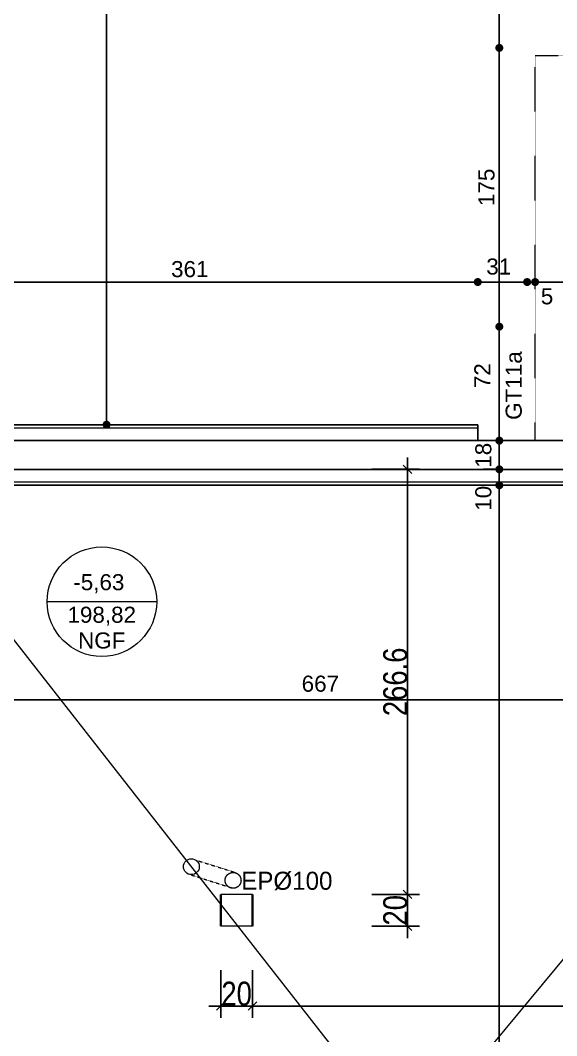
# Model space of a CAD drawing. Header units: centimetres. Extents: x 16433 to 114398, y -50094 to -12305.
# Drawn here: x 31187 to 31524, y -30521 to -29884 of the extents above; entities that cross this region are included whole.
import ezdxf

# ---------------------------------------------------------------- set-up
doc = ezdxf.new("R2010")
doc.units = ezdxf.units.CM
doc.header["$LTSCALE"] = 0.5
doc.linetypes.add('Style de ligne -1', pattern=[0.41664, 0.20828, -0.20836])
doc.layers.get('0').update_dxf_attribs({"linetype": 'CONTINUOUS'})
doc.layers.get('DEFPOINTS').update_dxf_attribs({"linetype": 'CONTINUOUS'})
for name, color, linetype in [('01_cote_gen', 4, 'CONTINUOUS'), ('3-BAT C-Niveau -2', 7, 'CONTINUOUS'), ('AA_COTES', 2, 'CONTINUOUS')]:
    doc.layers.add(name, color=color, linetype=linetype)
doc.styles.add('ARIAL', font='arial.ttf')
doc.styles.add('Futura Std Book', font='')
doc.styles.add('Helvetica', font='')
doc.styles.add('STYLE2', font='ARIALN.TTF')
doc.styles.get('Futura Std Book').set_extended_font_data('Futura Std Book')
doc.styles.get('Helvetica').set_extended_font_data('Helvetica')
doc.dimstyles.new('IS', dxfattribs={"dimtxt": 10.08724, "dimasz": 5.007446, "dimexe": 2, "dimexo": 10, "dimgap": 3, "dimtad": 1, "dimdec": 1, "dimtxsty": 'Helvetica', "dimblk": 'DOT', "dimblk1": 'DOT', "dimblk2": 'DOT', "dimcen": 0, "dimdle": 10, "dimazin": 0, "dimtfac": 0.8, "dimtdec": 1, "dimtix": 1, "dimtmove": 0, "dimatfit": 0, "dimldrblk": 'VW_FILLEDARROW-1', "dimfxl": 10, "dimfxlon": 1, "dimfrac": 2, "dimtolj": 1, "dimarcsym": 0})
doc.dimstyles.new('JB50', dxfattribs={"dimscale": 0.1, "dimtxt": 150, "dimasz": 15, "dimexe": 0.1, "dimexo": 0.1, "dimgap": 0.09, "dimtad": 1, "dimdec": 1, "dimdsep": 46, "dimtxsty": 'STYLE2', "dimblk1": 'BOND_G', "dimblk2": 'BOND_D', "dimsah": 1, "dimcen": 1.5, "dimdle": 0.01, "dimse1": 1, "dimse2": 1, "dimclrd": 4, "dimclre": 2, "dimclrt": 6, "dimazin": 2, "dimtfac": 2.333333, "dimtdec": 1, "dimtix": 1, "dimtmove": 2, "dimatfit": 3, "dimldrblk": 'BOND_G', "dimfxl": 1, "dimtolj": 1, "dimtzin": 0, "dimarcsym": 0})

# ---------------------------------------------------------------- blocks, each defined once
blk = doc.blocks.new('Groupe-107-1')
at = {"color": 7, "linetype": 'Continuous', "lineweight": 5}
blk.add_line((15606.26, -45937.84), (15593.47, -45870.31), dxfattribs=at)
blk.add_circle((15599.86, -45904.08), 34.37, dxfattribs=at)
at = {"color": 7, "char_height": 10.0689, "rotation": 280.72359, "line_spacing_factor": 0.962448, "style": 'ARIAL'}
for s, insert, width, attachment_point in [('\\pt26.703,53.264,79.886;198,82\\PNGF', (15596.74, -45904.56), 91.6838, 2), ('\\pt8.3773,17.308,25.706,34.274,42.692;-5,63', (15613.49, -45883.22), 48.7141, 1)]:
    blk.add_mtext(s, dxfattribs=dict(at, insert=insert, width=width, attachment_point=attachment_point))
blk = doc.blocks.new('Groupe-116-1')
at = {"color": 8, "linetype": 'Continuous', "lineweight": 13, "true_color": 0x777777}
for p, q in [((15647.12, -45761.22), (15311.2, -46145.26)), ((15314.92, -46164.91), (15771.3, -46416.91))]:
    blk.add_line(p, q, dxfattribs=at)
blk = doc.blocks.new('_DOT')
at = {"color": 0, "linetype": 'ByBlock', "lineweight": -2}
blk.add_line((-0.5, 0), (-1, 0), dxfattribs=at)
at = {"color": 0, "linetype": 'ByBlock', "const_width": 0.5}
blk.add_lwpolyline([(-0.25, 0, 1), (0.25, 0, 1)], format="xyb", close=True, dxfattribs=at)
blk = doc.blocks.new('*D2364')
at = {"layer": '3-BAT C-Niveau -2', "color": 0, "linetype": 'Continuous', "lineweight": -2, "transparency": 16777216}
blk.add_line((31241.07, -29630.26), (31241.07, -30132.63), dxfattribs=at)
at = {"layer": 'DEFPOINTS', "color": 0, "linetype": 'Continuous', "transparency": 16777216}
for p in [(31391.57, -29625.26), (31241.07, -30137.63), (31391.57, -30137.63)]:
    blk.add_point(p, dxfattribs=at)
at = {"layer": '3-BAT C-Niveau -2', "color": 0, "linetype": 'Continuous', "lineweight": -2, "transparency": 16777216, "xscale": 5.007446289062499, "yscale": 5.007446289062499, "zscale": 5.007446289062499}
for p, rotation in [((31241.07, -29625.26), 90), ((31241.07, -30137.63), 270)]:
    blk.add_blockref('_DOT', p, dxfattribs=dict(at, rotation=rotation))
at = {"layer": '3-BAT C-Niveau -2', "color": 0, "linetype": 'Continuous', "lineweight": 5, "transparency": 16777216, "insert": (31231.09, -29857.9), "char_height": 10.087, "attachment_point": 5, "rotation": 90, "style": 'Helvetica'}
blk.add_mtext('\\A1;512', dxfattribs=at)
blk = doc.blocks.new('VW_FILLEDARROW-1')
at = {"color": 0, "linetype": 'Continuous', "lineweight": 5, "flags": 128}
blk.add_lwpolyline([(-2, 0.54), (0, 0), (-2, -0.54)], close=True, dxfattribs=at)
blk = doc.blocks.new('*D2385')
at = {"layer": '3-BAT C-Niveau -2', "color": 0, "linetype": 'Continuous', "lineweight": -2, "transparency": 16777216}
for p, q in [((31548.92, -29852.64), (31548.92, -29864.64)), ((31505.08, -29872.64), (31505.08, -29860.64)), ((31543.92, -29862.64), (31510.09, -29862.64))]:
    blk.add_line(p, q, dxfattribs=at)
at = {"layer": 'DEFPOINTS', "color": 0, "linetype": 'Continuous', "transparency": 16777216}
for p in [(31548.92, -29777.37), (31505.08, -29862.64), (31505.08, -29901.28)]:
    blk.add_point(p, dxfattribs=at)
at = {"layer": '3-BAT C-Niveau -2', "color": 0, "linetype": 'Continuous', "lineweight": -2, "transparency": 16777216, "xscale": 5.007446289062499, "yscale": 5.007446289062499, "zscale": 5.007446289062499, "rotation": 180}
blk.add_blockref('_DOT', (31505.08, -29862.64), dxfattribs=at)
at = {"layer": '3-BAT C-Niveau -2', "color": 0, "linetype": 'Continuous', "lineweight": -2, "transparency": 16777216, "xscale": 5.007446289062499, "yscale": 5.007446289062499, "zscale": 5.007446289062499}
blk.add_blockref('_DOT', (31548.92, -29862.64), dxfattribs=at)
at = {"layer": '3-BAT C-Niveau -2', "color": 0, "linetype": 'Continuous', "lineweight": 5, "transparency": 16777216, "insert": (31516.67, -29852.66), "char_height": 10.087, "attachment_point": 5, "style": 'Helvetica'}
blk.add_mtext('\\A1;44', dxfattribs=at)
blk = doc.blocks.new('*D2578')
at = {"layer": '3-BAT C-Niveau -2', "color": 0, "linetype": 'Continuous', "lineweight": -2, "transparency": 16777216}
blk.add_line((31768.92, -30310.14), (31111.58, -30310.14), dxfattribs=at)
at = {"layer": 'DEFPOINTS', "color": 0, "linetype": 'Continuous', "transparency": 16777216}
for p in [(31106.57, -30310.14), (31773.92, -30365.63), (31106.57, -30428.65)]:
    blk.add_point(p, dxfattribs=at)
at = {"layer": '3-BAT C-Niveau -2', "color": 0, "linetype": 'Continuous', "lineweight": -2, "transparency": 16777216, "xscale": 5.007446289062499, "yscale": 5.007446289062499, "zscale": 5.007446289062499, "rotation": 180}
blk.add_blockref('_DOT', (31106.57, -30310.14), dxfattribs=at)
at = {"layer": '3-BAT C-Niveau -2', "color": 0, "linetype": 'Continuous', "lineweight": -2, "transparency": 16777216, "xscale": 5.007446289062499, "yscale": 5.007446289062499, "zscale": 5.007446289062499}
blk.add_blockref('_DOT', (31773.92, -30310.14), dxfattribs=at)
at = {"layer": '3-BAT C-Niveau -2', "color": 0, "linetype": 'Continuous', "lineweight": 5, "transparency": 16777216, "insert": (31375.27, -30300.16), "char_height": 10.087, "attachment_point": 5, "style": 'Helvetica'}
blk.add_mtext('\\A1;667', dxfattribs=at)
blk = doc.blocks.new('Groupe-163-1')
at = {"color": 7, "linetype": 'Continuous', "lineweight": 5}
blk.add_open_spline([(15446.72, -46021.22), (15447.72, -46020.34), (15448.14, -46019.07), (15448.57, -46017.8), (15448.3, -46016.5), (15448.03, -46015.19), (15447.15, -46014.19), (15446.26, -46013.19), (15445, -46012.77), (15443.73, -46012.34), (15442.42, -46012.61), (15441.11, -46012.88), (15440.11, -46013.76), (15439.12, -46014.65), (15438.69, -46015.91), (15438.27, -46017.18), (15438.54, -46018.49), (15438.8, -46019.8), (15439.69, -46020.8), (15440.57, -46021.79), (15441.84, -46022.22), (15443.11, -46022.64), (15444.41, -46022.37), (15445.72, -46022.11), (15446.72, -46021.22)], degree=2, knots=[0, 0, 0, 0.083333, 0.083333, 0.166667, 0.166667, 0.25, 0.25, 0.333333, 0.333333, 0.416667, 0.416667, 0.5, 0.5, 0.583333, 0.583333, 0.666667, 0.666667, 0.75, 0.75, 0.833333, 0.833333, 0.916667, 0.916667, 1, 1, 1], dxfattribs=at)
blk = doc.blocks.new('Groupe-164-1')
at = {"color": 7}
blk.add_blockref('Groupe-163-1', (0, 0), dxfattribs=at)
at = {"color": 7, "insert": (15449.68, -46021.52), "char_height": 11.3275, "width": 67.2097, "attachment_point": 1, "rotation": 280.72359, "line_spacing_factor": 0.962448, "style": 'Futura Std Book'}
blk.add_mtext('\\pt10.767,21.715,32.578,43.441,54.293;EPØ100', dxfattribs=at)
blk = doc.blocks.new('*D2220')
at = {"layer": '3-BAT C-Niveau -2', "color": 0, "linetype": 'Continuous', "lineweight": -2, "transparency": 16777216}
for p, q in [((31487.59, -30076.13), (31489.59, -30076.13)), ((31487.59, -30081.14), (31487.59, -30142.63)), ((31477.59, -30147.63), (31489.59, -30147.63))]:
    blk.add_line(p, q, dxfattribs=at)
at = {"layer": 'DEFPOINTS', "color": 0, "linetype": 'Continuous', "transparency": 16777216}
for p in [(31484.67, -30076.13), (31456.45, -30147.63), (31487.59, -30147.63)]:
    blk.add_point(p, dxfattribs=at)
at = {"layer": '3-BAT C-Niveau -2', "color": 0, "linetype": 'Continuous', "lineweight": -2, "transparency": 16777216, "xscale": 5.007446289062499, "yscale": 5.007446289062499, "zscale": 5.007446289062499}
for p, rotation in [((31487.59, -30076.13), 90), ((31487.59, -30147.63), 270)]:
    blk.add_blockref('_DOT', p, dxfattribs=dict(at, rotation=rotation))
at = {"layer": '3-BAT C-Niveau -2', "color": 0, "linetype": 'Continuous', "lineweight": 5, "transparency": 16777216, "insert": (31476.95, -30106.88), "char_height": 10.087, "attachment_point": 5, "rotation": 90, "style": 'Helvetica'}
blk.add_mtext('\\A1;72', dxfattribs=at)
blk = doc.blocks.new('*D2221')
at = {"layer": '3-BAT C-Niveau -2', "color": 0, "linetype": 'Continuous', "lineweight": -2, "transparency": 16777216}
for p, q in [((31487.59, -30160.63), (31487.59, -30155.62)), ((31477.59, -30165.63), (31489.59, -30165.63)), ((31487.59, -30165.63), (31487.59, -30175.63)), ((31479.37, -30175.63), (31489.59, -30175.63)), ((31487.59, -30180.64), (31487.59, -30185.65))]:
    blk.add_line(p, q, dxfattribs=at)
at = {"layer": 'DEFPOINTS', "color": 0, "linetype": 'Continuous', "transparency": 16777216}
for p in [(31459.37, -30165.63), (31469.37, -30175.63), (31487.59, -30175.63)]:
    blk.add_point(p, dxfattribs=at)
at = {"layer": '3-BAT C-Niveau -2', "color": 0, "linetype": 'Continuous', "lineweight": -2, "transparency": 16777216, "xscale": 5.007446289062499, "yscale": 5.007446289062499, "zscale": 5.007446289062499}
for p, rotation in [((31487.59, -30165.63), 270), ((31487.59, -30175.63), 90)]:
    blk.add_blockref('_DOT', p, dxfattribs=dict(at, rotation=rotation))
at = {"layer": '3-BAT C-Niveau -2', "color": 0, "linetype": 'Continuous', "lineweight": 5, "transparency": 16777216, "insert": (31477.61, -30183.82), "char_height": 10.087, "attachment_point": 5, "rotation": 90, "style": 'Helvetica'}
blk.add_mtext('\\A1;10', dxfattribs=at)
blk = doc.blocks.new('*D2222')
at = {"layer": '3-BAT C-Niveau -2', "color": 0, "linetype": 'Continuous', "lineweight": -2, "transparency": 16777216}
for p, q in [((31477.59, -30147.63), (31489.59, -30147.63)), ((31487.59, -30152.64), (31487.59, -30160.63)), ((31477.59, -30165.63), (31489.59, -30165.63))]:
    blk.add_line(p, q, dxfattribs=at)
at = {"layer": 'DEFPOINTS', "color": 0, "linetype": 'Continuous', "transparency": 16777216}
for p in [(31459.37, -30147.63), (31459.37, -30165.63), (31487.59, -30165.63)]:
    blk.add_point(p, dxfattribs=at)
at = {"layer": '3-BAT C-Niveau -2', "color": 0, "linetype": 'Continuous', "lineweight": -2, "transparency": 16777216, "xscale": 5.007446289062499, "yscale": 5.007446289062499, "zscale": 5.007446289062499}
for p, rotation in [((31487.59, -30147.63), 90), ((31487.59, -30165.63), 270)]:
    blk.add_blockref('_DOT', p, dxfattribs=dict(at, rotation=rotation))
at = {"layer": '3-BAT C-Niveau -2', "color": 0, "linetype": 'Continuous', "lineweight": 5, "transparency": 16777216, "insert": (31477.61, -30156.82), "char_height": 10.087, "attachment_point": 5, "rotation": 90, "style": 'Helvetica'}
blk.add_mtext('\\A1;18', dxfattribs=at)
blk = doc.blocks.new('*D2228')
at = {"layer": '3-BAT C-Niveau -2', "color": 0, "linetype": 'Continuous', "lineweight": -2, "transparency": 16777216}
for p, q in [((31497.59, -30175.63), (31485.59, -30175.63)), ((31487.59, -30180.64), (31487.59, -30972.36)), ((31497.59, -30977.37), (31485.59, -30977.37))]:
    blk.add_line(p, q, dxfattribs=at)
at = {"layer": 'DEFPOINTS', "color": 0, "linetype": 'Continuous', "transparency": 16777216}
for p in [(31627.96, -30175.63), (31487.59, -30977.37), (31529.96, -30977.37)]:
    blk.add_point(p, dxfattribs=at)
at = {"layer": '3-BAT C-Niveau -2', "color": 0, "linetype": 'Continuous', "lineweight": -2, "transparency": 16777216, "xscale": 5.007446289062499, "yscale": 5.007446289062499, "zscale": 5.007446289062499}
for p, rotation in [((31487.59, -30175.63), 90), ((31487.59, -30977.37), 270)]:
    blk.add_blockref('_DOT', p, dxfattribs=dict(at, rotation=rotation))
at = {"layer": '3-BAT C-Niveau -2', "color": 0, "linetype": 'Continuous', "lineweight": 5, "transparency": 16777216, "insert": (31477.61, -30605.28), "char_height": 10.087, "attachment_point": 5, "rotation": 90, "style": 'Helvetica'}
blk.add_mtext('\\A1;802', dxfattribs=at)
blk = doc.blocks.new('*D2229')
at = {"layer": '3-BAT C-Niveau -2', "color": 0, "linetype": 'Continuous', "lineweight": -2, "transparency": 16777216}
for p, q in [((31488, -29901.28), (31485.59, -29901.28)), ((31487.59, -29906.29), (31487.59, -30071.13)), ((31487.59, -30076.13), (31485.59, -30076.13))]:
    blk.add_line(p, q, dxfattribs=at)
at = {"layer": 'DEFPOINTS', "color": 0, "linetype": 'Continuous', "transparency": 16777216}
for p in [(31498, -29901.28), (31487.59, -30076.13), (31487.59, -30076.13)]:
    blk.add_point(p, dxfattribs=at)
at = {"layer": '3-BAT C-Niveau -2', "color": 0, "linetype": 'Continuous', "lineweight": -2, "transparency": 16777216, "xscale": 5.007446289062499, "yscale": 5.007446289062499, "zscale": 5.007446289062499}
for p, rotation in [((31487.59, -29901.28), 90), ((31487.59, -30076.13), 270)]:
    blk.add_blockref('_DOT', p, dxfattribs=dict(at, rotation=rotation))
at = {"layer": '3-BAT C-Niveau -2', "color": 0, "linetype": 'Continuous', "lineweight": 5, "transparency": 16777216, "insert": (31479.55, -29988.71), "char_height": 10.087, "attachment_point": 5, "rotation": 90, "style": 'Helvetica'}
blk.add_mtext('\\A1;175', dxfattribs=at)
blk = doc.blocks.new('*D2230')
at = {"layer": '3-BAT C-Niveau -2', "color": 0, "linetype": 'Continuous', "lineweight": -2, "transparency": 16777216}
for p, q in [((31493.73, -29625.22), (31485.59, -29625.22)), ((31487.59, -29630.23), (31487.59, -29896.27)), ((31488, -29901.28), (31485.59, -29901.28))]:
    blk.add_line(p, q, dxfattribs=at)
at = {"layer": 'DEFPOINTS', "color": 0, "linetype": 'Continuous', "transparency": 16777216}
for p in [(31503.73, -29625.22), (31487.59, -29901.28), (31498, -29901.28)]:
    blk.add_point(p, dxfattribs=at)
at = {"layer": '3-BAT C-Niveau -2', "color": 0, "linetype": 'Continuous', "lineweight": -2, "transparency": 16777216, "xscale": 5.007446289062499, "yscale": 5.007446289062499, "zscale": 5.007446289062499}
for p, rotation in [((31487.59, -29625.22), 90), ((31487.59, -29901.28), 270)]:
    blk.add_blockref('_DOT', p, dxfattribs=dict(at, rotation=rotation))
at = {"layer": '3-BAT C-Niveau -2', "color": 0, "linetype": 'Continuous', "lineweight": 5, "transparency": 16777216, "insert": (31479.55, -29763.25), "char_height": 10.087, "attachment_point": 5, "rotation": 90, "style": 'Helvetica'}
blk.add_mtext('\\A1;276', dxfattribs=at)
blk = doc.blocks.new('*D2232')
at = {"layer": '3-BAT C-Niveau -2', "color": 0, "linetype": 'Continuous', "lineweight": -2, "transparency": 16777216}
blk.add_line((31469.03, -30048.14), (31117.58, -30048.14), dxfattribs=at)
at = {"layer": 'DEFPOINTS', "color": 0, "linetype": 'Continuous', "transparency": 16777216}
for p in [(31112.57, -30048.14), (31112.57, -30062.45), (31474.04, -30076.13)]:
    blk.add_point(p, dxfattribs=at)
at = {"layer": '3-BAT C-Niveau -2', "color": 0, "linetype": 'Continuous', "lineweight": -2, "transparency": 16777216, "xscale": 5.007446289062499, "yscale": 5.007446289062499, "zscale": 5.007446289062499, "rotation": 180}
blk.add_blockref('_DOT', (31112.57, -30048.14), dxfattribs=at)
at = {"layer": '3-BAT C-Niveau -2', "color": 0, "linetype": 'Continuous', "lineweight": -2, "transparency": 16777216, "xscale": 5.007446289062499, "yscale": 5.007446289062499, "zscale": 5.007446289062499}
blk.add_blockref('_DOT', (31474.04, -30048.14), dxfattribs=at)
at = {"layer": '3-BAT C-Niveau -2', "color": 0, "linetype": 'Continuous', "lineweight": 5, "transparency": 16777216, "insert": (31293.3, -30040.1), "char_height": 10.087, "attachment_point": 5, "style": 'Helvetica'}
blk.add_mtext('\\A1;361', dxfattribs=at)
blk = doc.blocks.new('*D2233')
at = {"layer": '3-BAT C-Niveau -2', "color": 0, "linetype": 'Continuous', "lineweight": -2, "transparency": 16777216}
blk.add_line((31500.04, -30048.14), (31479.04, -30048.14), dxfattribs=at)
at = {"layer": 'DEFPOINTS', "color": 0, "linetype": 'Continuous', "transparency": 16777216}
for p in [(31505.05, -30032.42), (31474.04, -30048.14), (31474.04, -30076.13)]:
    blk.add_point(p, dxfattribs=at)
at = {"layer": '3-BAT C-Niveau -2', "color": 0, "linetype": 'Continuous', "lineweight": -2, "transparency": 16777216, "xscale": 5.007446289062499, "yscale": 5.007446289062499, "zscale": 5.007446289062499, "rotation": 180}
blk.add_blockref('_DOT', (31474.04, -30048.14), dxfattribs=at)
at = {"layer": '3-BAT C-Niveau -2', "color": 0, "linetype": 'Continuous', "lineweight": -2, "transparency": 16777216, "xscale": 5.007446289062499, "yscale": 5.007446289062499, "zscale": 5.007446289062499}
blk.add_blockref('_DOT', (31505.05, -30048.14), dxfattribs=at)
at = {"layer": '3-BAT C-Niveau -2', "color": 0, "linetype": 'Continuous', "lineweight": 5, "transparency": 16777216, "insert": (31487.23, -30038.47), "char_height": 10.087, "attachment_point": 5, "style": 'Helvetica'}
blk.add_mtext('\\A1;31', dxfattribs=at)
blk = doc.blocks.new('*D2234')
at = {"layer": '3-BAT C-Niveau -2', "color": 0, "linetype": 'Continuous', "lineweight": -2, "transparency": 16777216}
for p, q in [((31500.04, -30048.14), (31495.04, -30048.14)), ((31510.05, -30048.14), (31505.05, -30048.14)), ((31515.05, -30048.14), (31520.06, -30048.14))]:
    blk.add_line(p, q, dxfattribs=at)
at = {"layer": 'DEFPOINTS', "color": 0, "linetype": 'Continuous', "transparency": 16777216}
for p in [(31505.05, -30032.42), (31505.05, -30048.14), (31510.05, -30053.15)]:
    blk.add_point(p, dxfattribs=at)
at = {"layer": '3-BAT C-Niveau -2', "color": 0, "linetype": 'Continuous', "lineweight": -2, "transparency": 16777216, "xscale": 5.007446289062499, "yscale": 5.007446289062499, "zscale": 5.007446289062499}
blk.add_blockref('_DOT', (31505.05, -30048.14), dxfattribs=at)
at = {"layer": '3-BAT C-Niveau -2', "color": 0, "linetype": 'Continuous', "lineweight": -2, "transparency": 16777216, "xscale": 5.007446289062499, "yscale": 5.007446289062499, "zscale": 5.007446289062499, "rotation": 180}
blk.add_blockref('_DOT', (31510.05, -30048.14), dxfattribs=at)
at = {"layer": '3-BAT C-Niveau -2', "color": 0, "linetype": 'Continuous', "lineweight": 5, "transparency": 16777216, "insert": (31517.54, -30057.15), "char_height": 10.087, "attachment_point": 5, "style": 'Helvetica'}
blk.add_mtext('\\A1;5', dxfattribs=at)
blk = doc.blocks.new('*D2235')
at = {"layer": '3-BAT C-Niveau -2', "color": 0, "linetype": 'Continuous', "lineweight": -2, "transparency": 16777216}
blk.add_line((31588.05, -30048.14), (31515.05, -30048.14), dxfattribs=at)
at = {"layer": 'DEFPOINTS', "color": 0, "linetype": 'Continuous', "transparency": 16777216}
for p in [(31510.05, -30048.14), (31510.05, -30053.15), (31593.06, -30069.16)]:
    blk.add_point(p, dxfattribs=at)
at = {"layer": '3-BAT C-Niveau -2', "color": 0, "linetype": 'Continuous', "lineweight": -2, "transparency": 16777216, "xscale": 5.007446289062499, "yscale": 5.007446289062499, "zscale": 5.007446289062499, "rotation": 180}
blk.add_blockref('_DOT', (31510.05, -30048.14), dxfattribs=at)
at = {"layer": '3-BAT C-Niveau -2', "color": 0, "linetype": 'Continuous', "lineweight": -2, "transparency": 16777216, "xscale": 5.007446289062499, "yscale": 5.007446289062499, "zscale": 5.007446289062499}
blk.add_blockref('_DOT', (31593.06, -30048.14), dxfattribs=at)
at = {"layer": '3-BAT C-Niveau -2', "color": 0, "linetype": 'Continuous', "lineweight": 5, "transparency": 16777216, "insert": (31570.29, -30038.16), "char_height": 10.087, "attachment_point": 5, "style": 'Helvetica'}
blk.add_mtext('\\A1;83', dxfattribs=at)
blk = doc.blocks.new('BOND_G')
at = {"layer": 'AA_COTES', "color": 0}
for p, q in [((0, -5), (0, 15)), ((5, 0), (-5, 0)), ((1.77, 1.77), (-1.77, -1.77))]:
    blk.add_line(p, q, dxfattribs=at)
blk = doc.blocks.new('BOND_D')
at = {"layer": 'AA_COTES', "color": 0}
for p, q in [((0, 5), (0, -15)), ((5, 0), (-5, 0)), ((-1.77, -1.77), (1.77, 1.77))]:
    blk.add_line(p, q, dxfattribs=at)
blk = doc.blocks.new('*D3892')
at = {"layer": '01_cote_gen', "color": 4, "lineweight": -2, "ltscale": 2, "transparency": 16777216}
blk.add_line((31429.98, -30167.13), (31429.98, -30430.74), dxfattribs=at)
at = {"layer": 'DEFPOINTS', "color": 0, "ltscale": 2}
for p in [(31406.59, -30165.63), (31332.7, -30432.24), (31429.98, -30432.24)]:
    blk.add_point(p, dxfattribs=at)
at = {"layer": '01_cote_gen', "color": 4, "lineweight": -2, "ltscale": 2, "transparency": 16777216, "xscale": 1.5, "yscale": 1.5, "zscale": 1.5}
for name, p, rotation in [('BOND_G', (31429.98, -30165.63), 90), ('BOND_D', (31429.98, -30432.24), 270)]:
    blk.add_blockref(name, p, dxfattribs=dict(at, rotation=rotation))
at = {"layer": '01_cote_gen', "color": 6, "ltscale": 2, "transparency": 16777216, "insert": (31422.32, -30298.94), "char_height": 15, "attachment_point": 5, "rotation": 90, "style": 'STYLE2'}
blk.add_mtext('\\A1;266.6', dxfattribs=at)
blk = doc.blocks.new('*D3893')
at = {"layer": '01_cote_gen', "color": 4, "lineweight": -2, "ltscale": 2, "transparency": 16777216}
blk.add_line((31429.98, -30433.74), (31429.98, -30450.74), dxfattribs=at)
at = {"layer": 'DEFPOINTS', "color": 0, "ltscale": 2}
for p in [(31332.7, -30432.24), (31332.7, -30452.24), (31429.98, -30452.24)]:
    blk.add_point(p, dxfattribs=at)
at = {"layer": '01_cote_gen', "color": 4, "lineweight": -2, "ltscale": 2, "transparency": 16777216, "xscale": 1.5, "yscale": 1.5, "zscale": 1.5}
for name, p, rotation in [('BOND_G', (31429.98, -30432.24), 90), ('BOND_D', (31429.98, -30452.24), 270)]:
    blk.add_blockref(name, p, dxfattribs=dict(at, rotation=rotation))
at = {"layer": '01_cote_gen', "color": 6, "ltscale": 2, "transparency": 16777216, "insert": (31422.32, -30442.24), "char_height": 15, "attachment_point": 5, "rotation": 90, "style": 'STYLE2'}
blk.add_mtext('\\A1;20', dxfattribs=at)
blk = doc.blocks.new('*D3894')
at = {"layer": '01_cote_gen', "color": 4, "lineweight": -2, "ltscale": 2, "transparency": 16777216}
blk.add_line((31772.42, -30502.29), (31334.2, -30502.29), dxfattribs=at)
at = {"layer": 'DEFPOINTS', "color": 0, "ltscale": 2}
for p in [(31332.7, -30452.24), (31773.92, -30487.52), (31332.7, -30502.29)]:
    blk.add_point(p, dxfattribs=at)
at = {"layer": '01_cote_gen', "color": 4, "lineweight": -2, "ltscale": 2, "transparency": 16777216, "xscale": 1.5, "yscale": 1.5, "zscale": 1.5, "rotation": 180}
blk.add_blockref('BOND_D', (31332.7, -30502.29), dxfattribs=at)
at = {"layer": '01_cote_gen', "color": 4, "lineweight": -2, "ltscale": 2, "transparency": 16777216, "xscale": 1.5, "yscale": 1.5, "zscale": 1.5}
blk.add_blockref('BOND_G', (31773.92, -30502.29), dxfattribs=at)
at = {"layer": '01_cote_gen', "color": 6, "ltscale": 2, "transparency": 16777216, "insert": (31553.31, -30494.75), "char_height": 15, "attachment_point": 5, "style": 'STYLE2'}
blk.add_mtext('\\A1;441.2', dxfattribs=at)
blk = doc.blocks.new('*D3895')
at = {"layer": '01_cote_gen', "color": 4, "lineweight": -2, "ltscale": 2, "transparency": 16777216}
blk.add_line((31331.2, -30502.29), (31314.2, -30502.29), dxfattribs=at)
at = {"layer": 'DEFPOINTS', "color": 0, "ltscale": 2}
for p in [(31312.7, -30452.24), (31332.7, -30452.24), (31312.7, -30502.29)]:
    blk.add_point(p, dxfattribs=at)
at = {"layer": '01_cote_gen', "color": 4, "lineweight": -2, "ltscale": 2, "transparency": 16777216, "xscale": 1.5, "yscale": 1.5, "zscale": 1.5, "rotation": 180}
blk.add_blockref('BOND_D', (31312.7, -30502.29), dxfattribs=at)
at = {"layer": '01_cote_gen', "color": 4, "lineweight": -2, "ltscale": 2, "transparency": 16777216, "xscale": 1.5, "yscale": 1.5, "zscale": 1.5}
blk.add_blockref('BOND_G', (31332.7, -30502.29), dxfattribs=at)
at = {"layer": '01_cote_gen', "color": 6, "ltscale": 2, "transparency": 16777216, "insert": (31322.7, -30494.62), "char_height": 15, "attachment_point": 5, "style": 'STYLE2'}
blk.add_mtext('\\A1;20', dxfattribs=at)

msp = doc.modelspace()

# ---------------------------------------------------------------- linework, layer by layer
at = {"layer": '3-BAT C-Niveau -2', "color": 7, "linetype": 'Continuous', "lineweight": 5}
for p, q in [((31102.571, -30137.634), (31474.032, -30137.634)), ((31102.571, -30139.634), (31474.032, -30139.634)), ((31102.571, -30147.634), (31474.032, -30147.634)), ((31773.924, -30165.634), (31106.571, -30165.634)), ((31773.924, -30173.634), (31106.571, -30173.634)), ((31773.924, -30175.634), (31106.571, -30175.634)), ((31332.697, -30432.245), (31312.697, -30432.245)), ((31312.697, -30452.245), (31312.697, -30432.245)), ((31332.697, -30452.245), (31332.697, -30432.245)), ((31332.697, -30452.245), (31312.697, -30452.245))]:
    msp.add_line(p, q, dxfattribs=at)
at = {"layer": '3-BAT C-Niveau -2', "color": 7, "linetype": 'Continuous', "lineweight": 25}
for p, q in [((31102.571, -30137.634), (31474.032, -30137.634)), ((31474.032, -30147.634), (31474.032, -30137.634)), ((31102.571, -30147.634), (31474.032, -30147.634)), ((31106.571, -30147.634), (31774.924, -30147.634)), ((31106.571, -30147.634), (31774.924, -30147.634)), ((31773.924, -30165.634), (31106.571, -30165.634)), ((31106.571, -30165.634), (31774.924, -30165.634)), ((31106.571, -30165.634), (31332.627, -30165.634)), ((31350.627, -30165.634), (31774.924, -30165.634)), ((31773.924, -30175.634), (31106.571, -30175.634))]:
    msp.add_line(p, q, dxfattribs=at)
at = {"layer": '3-BAT C-Niveau -2', "color": 7, "linetype": 'Style de ligne -1', "lineweight": 13}
for p, q in [((31297.089, -30410.763), (31321.732, -30418.469)), ((31292.089, -30419.393), (31320.539, -30428.45))]:
    msp.add_line(p, q, dxfattribs=at)
at = {"layer": '3-BAT C-Niveau -2', "color": 7, "linetype": 'Continuous', "lineweight": 35}
for p, q in [((31312.697, -30452.245), (31312.697, -30432.245)), ((31332.697, -30452.245), (31332.697, -30432.245))]:
    msp.add_line(p, q, dxfattribs=at)
at = {"layer": '3-BAT C-Niveau -2', "color": 251, "linetype": 'Style de ligne -1', "lineweight": 5, "true_color": 0x616161, "flags": 128}
msp.add_lwpolyline([(31679.039, -29919.45), (31679.039, -30147.723), (31598.056, -30147.766), (31598.061, -30057.641), (31593.061, -30057.639), (31593.056, -30147.714), (31510.027, -30147.691), (31510.075, -29906.135), (31553.944, -29905.881), (31553.944, -29626.967), (31742.001, -29627.203), (31742.001, -29692.223), (31774.025, -29692.223), (31774.025, -29728.189), (31708.906, -29728.13), (31709.169, -29768.137), (31774.037, -29768.189), (31773.924, -30059.005), (31679.046, -30059.005), (31679.047, -29919.45)], close=True, dxfattribs=at)
at = {"layer": '3-BAT C-Niveau -2', "color": 7, "linetype": 'Continuous', "lineweight": 13}
msp.add_circle((31294.277, -30414.897), 5, dxfattribs=at)

# ---------------------------------------------------------------- block references
at = {"layer": '3-BAT C-Niveau -2', "color": 7, "rotation": 79.27640525614329}
for name in ['Groupe-116-1', 'Groupe-107-1', 'Groupe-164-1']:
    msp.add_blockref(name, (-16766.963, -37034.655), dxfattribs=at)

# ---------------------------------------------------------------- texts
at = {"layer": '3-BAT C-Niveau -2', "color": 5, "true_color": 0x0000ff, "insert": (31491.57, -30134.629), "char_height": 10.08724, "attachment_point": 1, "rotation": 90, "line_spacing_factor": 0.25, "style": 'Helvetica'}
msp.add_mtext('\\pt29.808;GT11a', dxfattribs=at)

# ---------------------------------------------------------------- dimensions: what is measured, and where the dimension line sits
at = {"layer": '01_cote_gen', "ltscale": 2}
for base, p1, p2, picture, middle in [((31429.983, -30432.245), (31406.593, -30165.634), (31332.697, -30432.245), '*D3892', (31422.315, -30298.939)), ((31429.983, -30452.245), (31332.697, -30432.245), (31332.697, -30452.245), '*D3893', (31422.315, -30442.245))]:
    dim = msp.add_linear_dim(base=base, p1=p1, p2=p2, angle=90, dimstyle='JB50', dxfattribs=at)
    dim.commit()
    dim.dimension.update_dxf_attribs({"geometry": picture, "text_midpoint": middle})
for base, p1, p2, picture, middle in [((31312.697, -30502.288), (31332.697, -30452.245), (31312.697, -30452.245), '*D3895', (31322.697, -30494.62)), ((31332.697, -30502.288), (31773.924, -30487.524), (31332.697, -30452.245), '*D3894', (31553.31, -30494.748))]:
    dim = msp.add_linear_dim(base=base, p1=p1, p2=p2, dimstyle='JB50', dxfattribs=at)
    dim.commit()
    dim.dimension.update_dxf_attribs({"geometry": picture, "text_midpoint": middle})
at = {"layer": '3-BAT C-Niveau -2', "color": 7, "linetype": 'Continuous', "lineweight": 5}
for base, p1, p2, override, picture, middle in [((31241.071, -30137.634), (31391.571, -29625.255), (31391.571, -30137.634), {"dimtxt": 10.08724, "dimdec": 0, "dimpost": '<>', "dimtxsty": 'Helvetica', "dimse1": 1, "dimse2": 1, "dimtmove": 2}, '*D2364', (31231.086, -29857.901)), ((31487.5948, -30147.6342), (31484.6743, -30076.1341), (31456.4516, -30147.6342), {"dimtxt": 10.08724, "dimgap": 3.655297, "dimdec": 0, "dimpost": '<>', "dimtxsty": 'Helvetica', "dimtmove": 2}, '*D2220', (31476.9545, -30106.8838)), ((31487.595, -30165.634), (31459.372, -30147.634), (31459.372, -30165.634), {"dimtxt": 10.08724, "dimdec": 0, "dimpost": '<>', "dimtxsty": 'Helvetica', "dimtmove": 2}, '*D2222', (31477.61, -30156.816)), ((31487.595, -30175.634), (31459.372, -30165.634), (31469.372, -30175.634), {"dimtxt": 10.08724, "dimdec": 0, "dimpost": '<>', "dimtxsty": 'Helvetica', "dimtix": 0, "dimtmove": 2}, '*D2221', (31477.61, -30183.816)), ((31487.595, -30977.37), (31627.958, -30175.634), (31529.958, -30977.37), {"dimtxt": 10.08724, "dimdec": 0, "dimpost": '<>', "dimtxsty": 'Helvetica', "dimtmove": 2}, '*D2228', (31477.61, -30605.282))]:
    dim = msp.add_linear_dim(base=base, p1=p1, p2=p2, angle=90, dimstyle='IS', override=override, dxfattribs=at)
    dim.commit()
    dim.dimension.update_dxf_attribs({"geometry": picture, "text_midpoint": middle, "dimtype": 160})
for base, p1, p2, picture, middle in [((31487.595, -29901.282), (31503.73, -29625.224), (31497.998, -29901.282), '*D2230', (31479.551, -29763.253)), ((31487.595, -30076.134), (31497.998, -29901.282), (31487.595, -30076.134), '*D2229', (31479.551, -29988.708))]:
    dim = msp.add_linear_dim(base=base, p1=p1, p2=p2, angle=90, dimstyle='IS', override={"dimtxt": 10.08724, "dimdec": 0, "dimpost": '<>', "dimtxsty": 'Helvetica', "dimtmove": 2}, dxfattribs=at)
    dim.commit()
    dim.dimension.update_dxf_attribs({"geometry": picture, "text_midpoint": middle})
for base, p1, p2, override, picture, middle in [((31505.078, -29862.641), (31548.924, -29777.373), (31505.078, -29901.282), {"dimtxt": 10.08724, "dimdec": 0, "dimpost": '<>', "dimtxsty": 'Helvetica', "dimtmove": 2}, '*D2385', (31516.667, -29852.656)), ((31474.037, -30048.141), (31505.05, -30032.422), (31474.037, -30076.134), {"dimtxt": 10.08724, "dimgap": 2.682369, "dimdec": 0, "dimpost": '<>', "dimtxsty": 'Helvetica', "dimse1": 1, "dimse2": 1, "dimtmove": 2}, '*D2233', (31487.227, -30038.474)), ((31510.046, -30048.141), (31593.06, -30069.159), (31510.046, -30053.147), {"dimtxt": 10.08724, "dimdec": 0, "dimpost": '<>', "dimtxsty": 'Helvetica', "dimse1": 1, "dimse2": 1, "dimtmove": 2}, '*D2235', (31570.286, -30038.156)), ((31505.05, -30048.141), (31510.046, -30053.147), (31505.05, -30032.422), {"dimtxt": 10.08724, "dimgap": 15.999018, "dimdec": 0, "dimpost": '<>', "dimtxsty": 'Helvetica', "dimse1": 1, "dimse2": 1, "dimtix": 0, "dimtmove": 2}, '*D2234', (31517.537, -30057.155)), ((31106.571, -30310.145), (31773.924, -30365.633), (31106.571, -30428.655), {"dimtxt": 10.08724, "dimdec": 0, "dimpost": '<>', "dimtxsty": 'Helvetica', "dimse1": 1, "dimse2": 1, "dimtmove": 2}, '*D2578', (31375.266, -30300.16))]:
    dim = msp.add_linear_dim(base=base, p1=p1, p2=p2, dimstyle='IS', override=override, dxfattribs=at)
    dim.commit()
    dim.dimension.update_dxf_attribs({"geometry": picture, "text_midpoint": middle, "dimtype": 160})
dim = msp.add_linear_dim(base=(31112.571, -30048.141), p1=(31474.036, -30076.133), p2=(31112.571, -30062.455), dimstyle='IS', override={"dimtxt": 10.08724, "dimdec": 0, "dimpost": '<>', "dimtxsty": 'Helvetica', "dimse1": 1, "dimse2": 1, "dimtmove": 2}, dxfattribs=at)
dim.commit()
dim.dimension.update_dxf_attribs({"geometry": '*D2232', "text_midpoint": (31293.303, -30040.097)})

doc.saveas('drawing.dxf')
